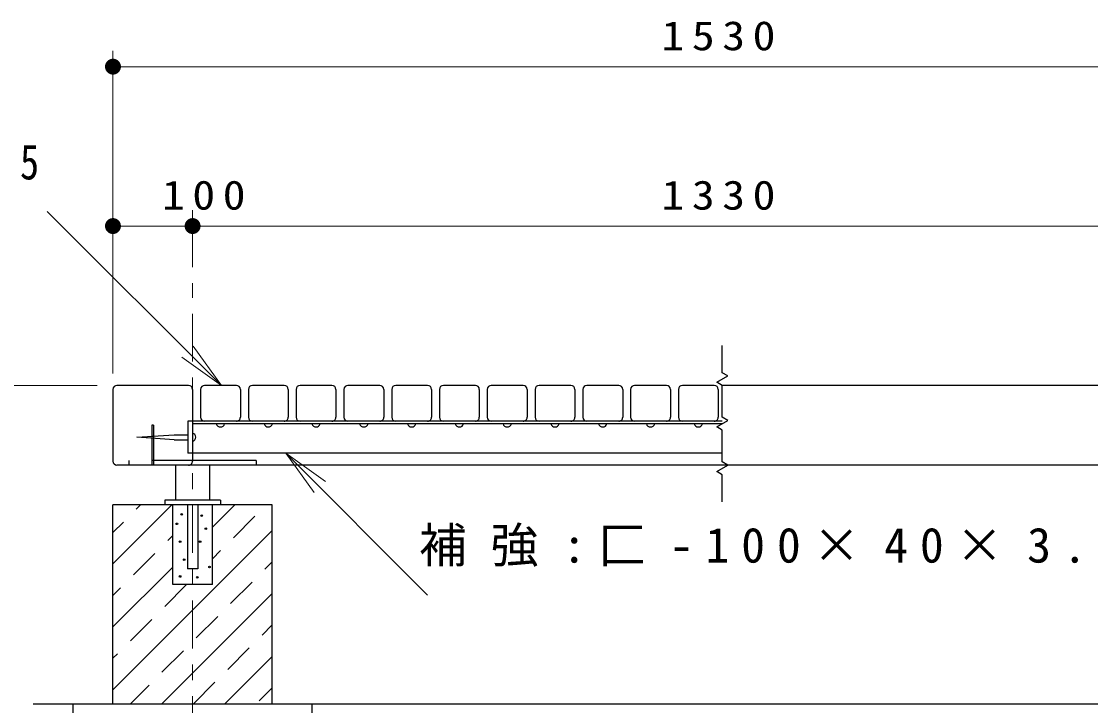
# Model space of a CAD drawing. Units: millimetres on the paper, scale 1:20. Extents: x -365 to 0, y -5 to 257.
# Drawn here: x -135.5 to -68.4, y 94.4 to 137.4 of the extents above; entities that cross this region are included whole.
import ezdxf

# ---------------------------------------------------------------- set-up
doc = ezdxf.new("R2010")
doc.units = ezdxf.units.MM
doc.linetypes.add('USER1', pattern=[4.5, 2.5, -2])
doc.linetypes.add('USER2', pattern=[6, 3, -1, 1, -1])
doc.layers.add('LY_1', color=7, linetype='Continuous', lineweight=25)
doc.styles.add('ＭＳ ゴシック', font='')
doc.styles.get('ＭＳ ゴシック').set_extended_font_data('MS Gothic')

# ---------------------------------------------------------------- blocks, each defined once
blk = doc.blocks.new('open_arrow')
at = {"color": 0, "linetype": 'Continuous', "lineweight": -2}
blk.add_lwpolyline([(7.5, 1.25), (0, 0), (7.5, -1.25)], dxfattribs=at)
blk = doc.blocks.new('filled_dot')
at = {"color": 0, "linetype": 'Continuous', "lineweight": -2, "const_width": 1.25}
blk.add_lwpolyline([(-0.625, 0, 1), (0.625, 0, 1)], format="xyb", close=True, dxfattribs=at)

msp = doc.modelspace()

# ---------------------------------------------------------------- linework, layer by layer
at = {"layer": 'LY_1', "lineweight": 13}
for p, q in [((-129.787, 115.286), (-129.787, 135.536)), ((-129.787, 134.536), (-53.287, 134.536)), ((-129.787, 115.286), (-129.787, 125.536)), ((-124.787, 121.947), (-124.787, 125.536)), ((-122.981, 114.536), (-133.923, 125.439)), ((-129.787, 124.536), (-120.935, 124.536)), ((-124.787, 124.536), (-58.287, 124.536)), ((-130.787, 114.536), (-165.787, 114.536)), ((-118.925, 110.286), (-110.032, 101.385)), ((-129.787, 103.341), (-126.091, 107.036)), ((-128.328, 106.775), (-128.067, 107.036)), ((-123.537, 105.64), (-122.14, 107.036)), ((-122.221, 104.979), (-120.874, 106.326)), ((-129.787, 105.316), (-129.136, 105.967)), ((-129.787, 95.438), (-119.787, 105.438)), ((-126.352, 104.8), (-126.037, 105.115)), ((-123.537, 103.664), (-123.03, 104.171)), ((-128.507, 102.644), (-127.16, 103.991)), ((-120.246, 103.004), (-119.787, 103.463)), ((-129.787, 99.39), (-126.037, 103.14)), ((-122.401, 100.848), (-121.054, 102.195)), ((-129.787, 101.365), (-129.316, 101.836)), ((-126.737, 94.536), (-119.787, 101.487)), ((-126.532, 100.669), (-125.185, 102.016)), ((-124.556, 98.693), (-123.209, 100.04)), ((-128.687, 98.513), (-127.34, 99.86)), ((-120.425, 98.873), (-119.787, 99.511)), ((-122.58, 96.717), (-121.233, 98.064)), ((-129.787, 97.414), (-129.495, 97.705)), ((-126.711, 96.538), (-125.364, 97.885)), ((-122.786, 94.536), (-119.787, 97.536)), ((-128.713, 94.536), (-127.52, 95.73)), ((-124.736, 94.562), (-123.389, 95.909)), ((-120.605, 94.742), (-119.787, 95.56))]:
    msp.add_line(p, q, dxfattribs=at)
at = {"layer": 'LY_1', "linetype": 'USER2', "lineweight": 13}
msp.add_line((-124.787, 92.036), (-124.787, 120.947), dxfattribs=at)
at = {"layer": 'LY_1'}
for p, q in [((-129.787, 114.286), (-129.787, 109.786)), ((-125.037, 114.536), (-129.537, 114.536)), ((-124.787, 114.286), (-124.787, 109.786)), ((-124.287, 114.286), (-124.287, 112.536)), ((-122.037, 114.536), (-124.037, 114.536)), ((-121.787, 114.286), (-121.787, 112.536)), ((-121.287, 114.286), (-121.287, 112.536)), ((-119.037, 114.536), (-121.037, 114.536)), ((-118.787, 114.286), (-118.787, 112.536)), ((-118.287, 114.286), (-118.287, 112.536)), ((-116.037, 114.536), (-118.037, 114.536)), ((-115.787, 114.286), (-115.787, 112.536)), ((-115.287, 114.286), (-115.287, 112.536)), ((-113.037, 114.536), (-115.037, 114.536)), ((-112.787, 114.286), (-112.787, 112.536)), ((-112.287, 114.286), (-112.287, 112.536)), ((-110.037, 114.536), (-112.037, 114.536)), ((-109.787, 114.286), (-109.787, 112.536)), ((-109.287, 114.286), (-109.287, 112.536)), ((-107.037, 114.536), (-109.037, 114.536)), ((-106.787, 114.286), (-106.787, 112.536)), ((-106.287, 114.286), (-106.287, 112.536)), ((-104.037, 114.536), (-106.037, 114.536)), ((-103.787, 114.286), (-103.787, 112.536)), ((-103.287, 114.286), (-103.287, 112.536)), ((-101.037, 114.536), (-103.037, 114.536)), ((-100.787, 114.286), (-100.787, 112.536)), ((-100.287, 114.286), (-100.287, 112.536)), ((-98.037, 114.536), (-100.037, 114.536)), ((-97.787, 114.286), (-97.787, 112.536)), ((-97.287, 114.286), (-97.287, 112.536)), ((-95.037, 114.536), (-97.037, 114.536)), ((-94.787, 114.286), (-94.787, 112.536)), ((-94.287, 114.286), (-94.287, 112.536)), ((-92.037, 114.536), (-94.037, 114.536)), ((-91.787, 114.286), (-91.787, 112.536)), ((-53.537, 114.536), (-91.537, 114.536)), ((-125.087, 112.286), (-125.087, 110.286)), ((-91.537, 112.286), (-125.087, 112.286)), ((-91.537, 112.126), (-124.787, 112.126)), ((-128.287, 111.286), (-125.953, 111.441)), ((-127.337, 112.036), (-127.337, 109.536)), ((-127.237, 112.036), (-127.337, 112.036)), ((-127.237, 112.036), (-127.237, 109.536)), ((-125.953, 111.441), (-125.087, 111.441)), ((-125.953, 111.131), (-128.287, 111.286)), ((-125.953, 111.131), (-125.087, 111.131)), ((-91.537, 110.286), (-125.087, 110.286)), ((-53.537, 109.536), (-129.537, 109.536)), ((-125.854, 109.536), (-125.854, 107.336)), ((-120.787, 109.836), (-124.787, 109.836)), ((-123.719, 109.536), (-123.719, 107.336)), ((-120.787, 109.836), (-120.787, 109.536)), ((-129.787, 94.536), (-129.787, 107.036)), ((-119.787, 107.036), (-129.787, 107.036)), ((-126.537, 107.336), (-126.537, 107.036)), ((-123.037, 107.336), (-126.537, 107.336)), ((-126.037, 102.036), (-126.037, 107.036)), ((-125.112, 107.036), (-125.112, 103.036)), ((-124.462, 107.036), (-124.462, 103.036)), ((-123.537, 102.036), (-123.537, 107.036)), ((-123.037, 107.336), (-123.037, 107.036)), ((-119.787, 94.536), (-119.787, 107.036)), ((-124.462, 103.036), (-125.112, 103.036)), ((-123.537, 102.036), (-126.037, 102.036)), ((-50.787, 94.536), (-134.787, 94.536)), ((-132.287, 84.536), (-132.287, 94.536)), ((-117.287, 84.536), (-117.287, 94.536))]:
    msp.add_line(p, q, dxfattribs=at)
at = {"layer": 'LY_1', "linetype": 'USER1'}
for p, q in [((-128.787, 109.836), (-128.787, 109.536)), ((-124.787, 109.836), (-128.787, 109.836))]:
    msp.add_line(p, q, dxfattribs=at)
at = {"layer": 'LY_1'}
msp.add_lwpolyline([(-91.537, 107.234), (-91.537, 108.935), (-91.883, 109.135), (-91.19, 109.535), (-91.537, 109.735), (-91.537, 111.735), (-91.883, 111.935), (-91.19, 112.335), (-91.537, 112.535), (-91.537, 114.535), (-91.883, 114.735), (-91.19, 115.135), (-91.537, 115.335), (-91.537, 117.036)], dxfattribs=at)
for centre in [(-125.468, 106.443), (-124.214, 106.366), (-125.775, 105.854), (-123.958, 105.547), (-125.571, 104.728), (-124.316, 104.728), (-125.315, 103.601), (-123.727, 103.14), (-125.571, 102.551), (-124.495, 102.5)]:
    msp.add_circle(centre, 0.05, dxfattribs=at)
for centre, radius, start, end in [((-129.537, 114.286), 0.25, 89.99998, 179.99996), ((-125.037, 114.286), 0.25, 0, 89.99998), ((-124.037, 114.286), 0.25, 89.99998, 179.99996), ((-122.037, 114.286), 0.25, 0, 89.99998), ((-121.037, 114.286), 0.25, 89.99998, 179.99996), ((-119.037, 114.286), 0.25, 0, 89.99998), ((-118.037, 114.286), 0.25, 89.99998, 179.99996), ((-116.037, 114.286), 0.25, 0, 89.99998), ((-115.037, 114.286), 0.25, 89.99998, 179.99996), ((-113.037, 114.286), 0.25, 0, 89.99998), ((-112.037, 114.286), 0.25, 89.99998, 179.99996), ((-110.037, 114.286), 0.25, 0, 89.99998), ((-109.037, 114.286), 0.25, 89.99998, 179.99996), ((-107.037, 114.286), 0.25, 0, 89.99998), ((-106.037, 114.286), 0.25, 89.99998, 179.99996), ((-104.037, 114.286), 0.25, 0, 89.99998), ((-103.037, 114.286), 0.25, 89.99998, 179.99996), ((-101.037, 114.286), 0.25, 0, 89.99998), ((-100.037, 114.286), 0.25, 89.99998, 179.99996), ((-98.037, 114.286), 0.25, 0, 89.99998), ((-97.037, 114.286), 0.25, 89.99998, 179.99996), ((-95.037, 114.286), 0.25, 0, 89.99998), ((-94.037, 114.286), 0.25, 89.99998, 179.99996), ((-92.037, 114.286), 0.25, 0, 89.99998), ((-124.037, 112.536), 0.25, 179.99996, 269.99995), ((-123.037, 112.206), 0.274, 196.78501, 343.21497), ((-122.037, 112.536), 0.25, 269.99996, 0), ((-121.037, 112.536), 0.25, 179.99996, 269.99995), ((-120.037, 112.206), 0.274, 196.78501, 343.21497), ((-119.037, 112.536), 0.25, 269.99996, 0), ((-118.037, 112.536), 0.25, 179.99996, 269.99995), ((-117.037, 112.206), 0.274, 196.78501, 343.21497), ((-116.037, 112.536), 0.25, 269.99996, 0), ((-115.037, 112.536), 0.25, 179.99996, 269.99995), ((-114.037, 112.206), 0.274, 196.78501, 343.21497), ((-113.037, 112.536), 0.25, 269.99996, 0), ((-112.037, 112.536), 0.25, 179.99996, 269.99995), ((-111.037, 112.206), 0.274, 196.78501, 343.21497), ((-110.037, 112.536), 0.25, 269.99996, 0), ((-109.037, 112.536), 0.25, 179.99996, 269.99995), ((-108.037, 112.206), 0.274, 196.78501, 343.21497), ((-107.037, 112.536), 0.25, 269.99996, 0), ((-106.037, 112.536), 0.25, 179.99996, 269.99995), ((-105.037, 112.206), 0.274, 196.78501, 343.21497), ((-104.037, 112.536), 0.25, 269.99996, 0), ((-103.037, 112.536), 0.25, 179.99996, 269.99995), ((-102.037, 112.206), 0.274, 196.78501, 343.21497), ((-101.037, 112.536), 0.25, 269.99996, 0), ((-100.037, 112.536), 0.25, 179.99996, 269.99995), ((-99.037, 112.206), 0.274, 196.78501, 343.21497), ((-98.037, 112.536), 0.25, 269.99996, 0), ((-97.037, 112.536), 0.25, 179.99996, 269.99995), ((-96.037, 112.206), 0.274, 196.78501, 343.21497), ((-95.037, 112.536), 0.25, 269.99996, 0), ((-94.037, 112.536), 0.25, 179.99996, 269.99995), ((-93.037, 112.206), 0.274, 196.78501, 343.21497), ((-92.037, 112.536), 0.25, 269.99996, 0), ((-124.866, 111.286), 0.274, 286.78491, 73.21509), ((-129.537, 109.786), 0.25, 179.99996, 269.99995), ((-125.037, 109.786), 0.25, 269.99996, 0)]:
    msp.add_arc(centre, radius, start, end, dxfattribs=at)

# ---------------------------------------------------------------- block references
at = {"layer": 'LY_1', "lineweight": 13, "xscale": 0.4, "yscale": 0.4}
for p in [(-129.787, 134.536), (-129.787, 124.536), (-124.787, 124.536)]:
    msp.add_blockref('filled_dot', p, dxfattribs=at)
for name, p, rotation in [('filled_dot', (-124.787, 124.536), 180), ('open_arrow', (-122.981, 114.536), 135.1), ('open_arrow', (-118.925, 110.286), 315)]:
    msp.add_blockref(name, p, dxfattribs=dict(at, rotation=rotation))

# ---------------------------------------------------------------- texts
at = {"layer": 'LY_1', "style": 'ＭＳ ゴシック'}
for s, insert, char_height, attachment_point in [('\\T1.33;\\W1.15;1530', (-91.537, 135.536), 1.833, 8), ('\\T1.53;\\W0.8;座板：ヒノキ\u300050×45', (-170.476, 128.439), 2.199, 4), ('\\T1.33;\\W1.15;100', (-123.852, 125.536), 1.833, 8), ('\\T1.33;\\W1.15;1330', (-91.537, 125.536), 1.833, 8), ('\\T1.5;補強:匚-100×40×3.2', (-110.574, 104.385), 2.199, 4)]:
    msp.add_mtext(s, dxfattribs=dict(at, insert=insert, char_height=char_height, attachment_point=attachment_point))

doc.saveas('drawing.dxf')
